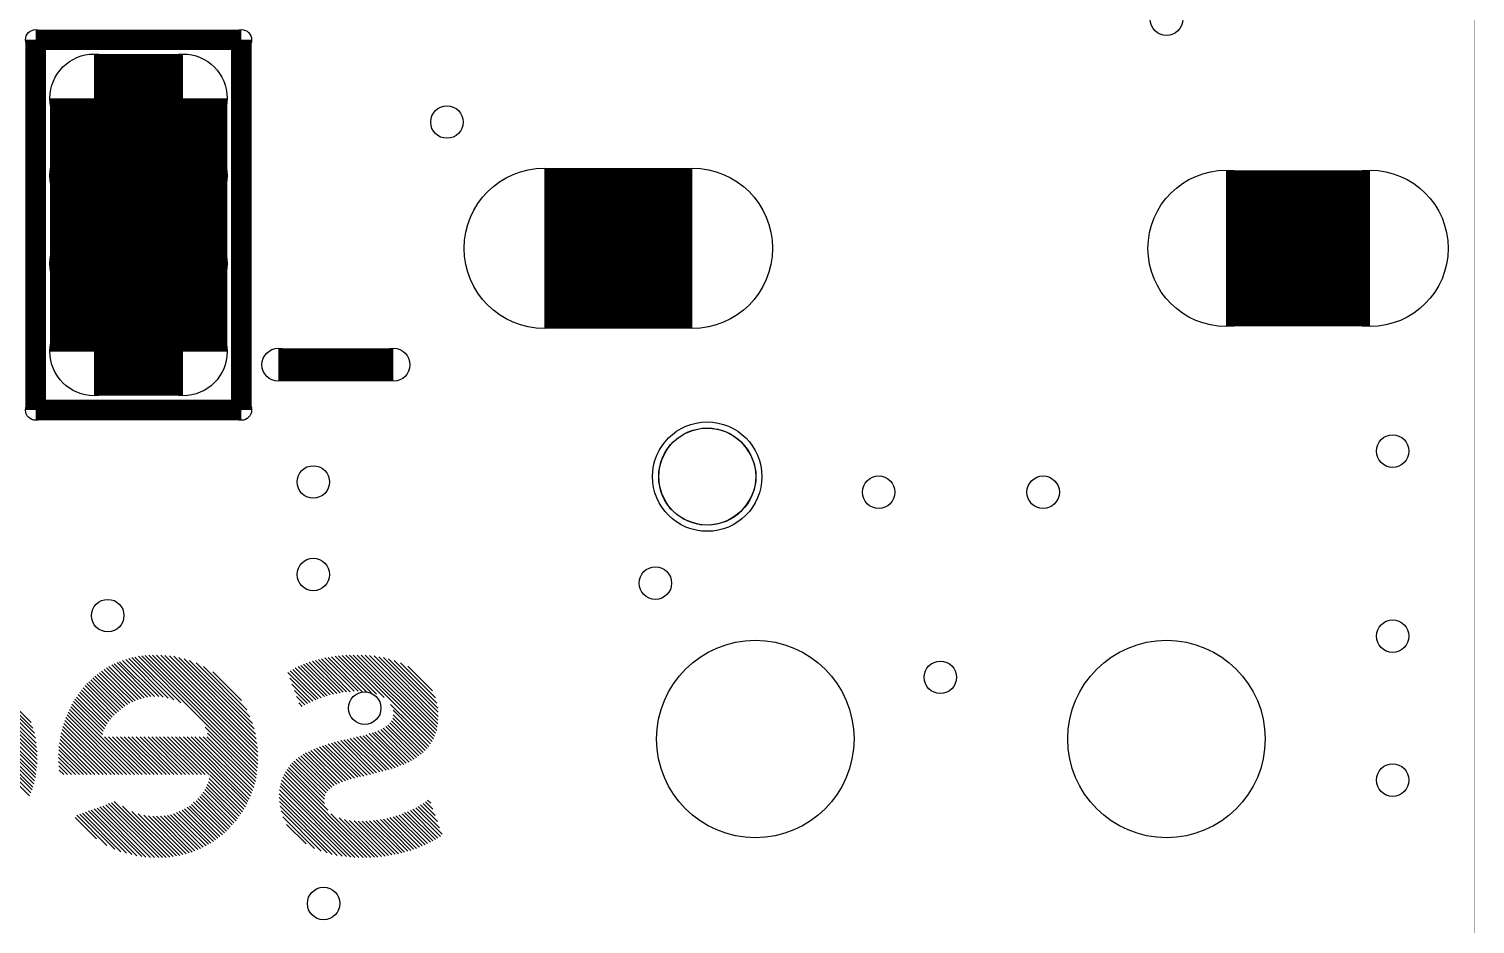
# Model space of a CAD drawing. Extents: x 0 to 26.8, y 0 to 19.7.
# Drawn here: x 17.86 to 26.8, y 10.3 to 15.83 of the extents above; entities that cross this region are included whole.
import ezdxf

# ---------------------------------------------------------------- set-up
doc = ezdxf.new("R2010")
doc.units = 0
doc.layers.get('0').update_dxf_attribs({"linetype": 'CONTINUOUS'})
for name, color, linetype in [('SEEEDSTUDIOXIAONRF52840V1_1_GBO', 7, 'CONTINUOUS'), ('SEEEDSTUDIOXIAONRF52840V1_1_GBS', 6, 'CONTINUOUS'), ('SEEEDSTUDIOXIAONRF52840V1_1_TXT', 12, 'CONTINUOUS')]:
    doc.layers.add(name, color=color, linetype=linetype)

# ---------------------------------------------------------------- blocks, each defined once
blk = doc.blocks.new('ROUND_3')
blk.add_circle((0, 0), 0.0635)
blk = doc.blocks.new('ROUND_2')
blk.add_circle((0, 0), 0)
blk = doc.blocks.new('ROUND_18')
blk.add_circle((0, 0), 0.1016)
blk = doc.blocks.new('ROUND_20')
blk.add_circle((0, 0), 0.6096)
blk = doc.blocks.new('ROUND_22')
blk.add_circle((0, 0), 0.3378)
blk = doc.blocks.new('ROUND_21')
blk.add_circle((0, 0), 0.2731)
blk = doc.blocks.new('ROUND_23')
blk.add_circle((0, 0), 0.4826)
blk = doc.blocks.new('ROUND_24')
blk.add_circle((0, 0), 0.4953)
blk = doc.blocks.new('ROUND_85')
blk.add_circle((0, 0), 0.1003)
blk = doc.blocks.new('ROUND_5')
blk.add_circle((0, 0), 0.254)
blk = doc.blocks.new('ROUND_53')
blk.add_circle((0, 0), 0.2997)

msp = doc.modelspace()

# ---------------------------------------------------------------- linework, layer by layer
at = {"layer": 'SEEEDSTUDIOXIAONRF52840V1_1_GBO'}
for points, const_width in [([(26.797, 3.1877), (26.797, 17.1577)], 0.00254), ([(19.177, 15.7607), (17.907, 15.7607)], 0.127), ([(17.907, 15.7607), (17.907, 13.4747)], 0.127), ([(19.177, 13.4747), (19.177, 15.7607)], 0.127), ([(19.4056, 13.7541), (20.1168, 13.7541)], 0.2032), ([(17.907, 13.4747), (19.177, 13.4747)], 0.127)]:
    msp.add_lwpolyline(points, dxfattribs=dict(at, const_width=const_width))
for points in [[(21.86686, 13.2969), (21.91258, 13.32738)], [(21.91258, 13.32738), (21.96338, 13.3477)], [(21.96338, 13.3477), (22.01418, 13.3604)], [(22.01418, 13.3604), (22.06752, 13.36294)], [(22.06752, 13.36294), (22.12086, 13.35532)], [(22.12086, 13.35532), (22.17166, 13.34008)], [(22.17166, 13.34008), (22.21992, 13.31214)], [(22.21992, 13.31214), (22.2631, 13.27912)], [(21.79828, 13.21816), (21.82876, 13.26134)], [(21.82876, 13.26134), (21.86686, 13.2969)], [(22.2631, 13.27912), (22.29612, 13.23848)], [(22.29612, 13.23848), (22.32406, 13.19276)], [(21.76018, 13.11656), (21.77542, 13.16736)], [(21.77542, 13.16736), (21.79828, 13.21816)], [(22.32406, 13.19276), (22.34438, 13.14196)], [(22.34438, 13.14196), (22.35454, 13.09116)], [(21.7551, 13.06322), (21.76018, 13.11656)], [(21.76018, 13.00988), (21.7551, 13.06322)], [(22.35454, 13.09116), (22.35454, 13.03528)], [(21.77542, 12.95908), (21.76018, 13.00988)], [(21.79828, 12.90828), (21.77542, 12.95908)], [(22.34438, 12.98448), (22.32406, 12.93368)], [(22.35454, 13.03528), (22.34438, 12.98448)], [(21.82876, 12.8651), (21.79828, 12.90828)], [(21.86686, 12.82954), (21.82876, 12.8651)], [(22.29612, 12.88796), (22.2631, 12.84732)], [(22.32406, 12.93368), (22.29612, 12.88796)], [(21.91258, 12.79906), (21.86686, 12.82954)], [(21.96338, 12.77874), (21.91258, 12.79906)], [(22.01418, 12.76604), (21.96338, 12.77874)], [(22.17166, 12.78636), (22.12086, 12.77112)], [(22.21992, 12.8143), (22.17166, 12.78636)], [(22.2631, 12.84732), (22.21992, 12.8143)], [(22.06752, 12.7635), (22.01418, 12.76604)], [(22.12086, 12.77112), (22.06752, 12.7635)], [(17.18056, 11.95324), (17.907, 11.22426)], [(17.90954, 11.24712), (17.20088, 11.95578)], [(17.22374, 11.95832), (17.91208, 11.26744)], [(17.91462, 11.2903), (17.24406, 11.96086)], [(17.26946, 11.96086), (17.91462, 11.3157)], [(17.91462, 11.33856), (17.29232, 11.96086)], [(17.31772, 11.96086), (17.91462, 11.36396)], [(17.91208, 11.38936), (17.34312, 11.95832)], [(17.37106, 11.95578), (17.90954, 11.4173)], [(17.90446, 11.44778), (17.399, 11.9507)], [(17.42948, 11.94562), (17.89938, 11.47826)], [(17.88922, 11.50874), (17.4625, 11.93546)], [(17.49806, 11.9253), (17.87906, 11.5443)], [(18.34388, 11.88212), (18.53946, 11.68654)], [(18.55724, 11.69162), (18.35912, 11.88974)], [(18.3769, 11.8999), (18.57756, 11.6967)], [(18.59788, 11.70178), (18.39214, 11.90752)], [(18.40992, 11.91514), (18.6182, 11.70432)], [(18.64106, 11.70432), (18.42516, 11.92022)], [(18.44294, 11.92784), (18.66646, 11.70432)], [(18.6944, 11.70178), (18.46326, 11.93292)], [(18.48104, 11.94054), (18.72488, 11.69416)], [(18.76044, 11.684), (18.50136, 11.94562)], [(18.51914, 11.94816), (18.80362, 11.66622)], [(19.27098, 11.22172), (18.542, 11.95324)], [(18.56232, 11.95578), (19.27352, 11.24458)], [(19.27606, 11.2649), (18.58264, 11.95832)], [(18.6055, 11.96086), (19.2786, 11.28776)], [(19.2786, 11.31062), (18.62836, 11.96086)], [(18.65376, 11.96086), (19.2786, 11.33602)], [(19.2786, 11.36142), (18.67916, 11.96086)], [(18.70456, 11.95832), (19.27606, 11.38682)], [(19.27352, 11.41476), (18.7325, 11.95578)], [(18.76044, 11.95324), (19.26844, 11.4427)], [(19.26336, 11.47318), (18.79092, 11.94562)], [(18.82394, 11.938), (19.25574, 11.5062)], [(19.24558, 11.53922), (18.85696, 11.92784)], [(18.8976, 11.9126), (19.23034, 11.57986)], [(19.21002, 11.62304), (18.94332, 11.88974)], [(19.69008, 11.70432), (19.50974, 11.88212)], [(19.52752, 11.88974), (19.70786, 11.7094)], [(19.72564, 11.71448), (19.5453, 11.89736)], [(19.56054, 11.90498), (19.74596, 11.71956)], [(19.76628, 11.72464), (19.57832, 11.91006)], [(19.5961, 11.91768), (19.7866, 11.72718)], [(19.80692, 11.73226), (19.61642, 11.92276)], [(19.6342, 11.92784), (19.82724, 11.7348)], [(19.8501, 11.7348), (19.65452, 11.93292)], [(19.6723, 11.938), (19.87296, 11.73734)], [(19.89836, 11.73734), (19.69262, 11.94308)], [(19.71294, 11.94562), (19.92376, 11.7348)], [(19.9517, 11.73226), (19.73326, 11.9507)], [(19.75612, 11.95324), (19.97964, 11.72972)], [(20.01266, 11.71956), (19.77644, 11.95578)], [(20.05838, 11.69924), (19.7993, 11.95832)], [(19.82216, 11.96086), (20.35556, 11.42746)], [(20.36318, 11.4427), (19.84502, 11.96086)], [(19.86788, 11.96086), (20.3708, 11.46048)], [(20.37588, 11.47826), (19.89328, 11.96086)], [(19.91614, 11.96086), (20.3835, 11.49604)], [(20.38604, 11.51636), (19.94154, 11.96086)], [(19.96948, 11.95832), (20.39112, 11.53668)], [(20.39112, 11.55954), (19.99742, 11.95578)], [(20.02536, 11.9507), (20.39366, 11.5824)], [(20.39366, 11.6078), (20.05584, 11.94562)], [(20.08632, 11.938), (20.39112, 11.6332)], [(20.3835, 11.66368), (20.12188, 11.92784)], [(20.15998, 11.9126), (20.37588, 11.6967)], [(20.3581, 11.73988), (20.2057, 11.89228)], [(18.23466, 11.79576), (18.41754, 11.61288)], [(18.43024, 11.62558), (18.24736, 11.80846)], [(18.26006, 11.82116), (18.44548, 11.63574)], [(18.45818, 11.6459), (18.27276, 11.83132)], [(18.28546, 11.84148), (18.47342, 11.65606)], [(18.48866, 11.66368), (18.3007, 11.85164)], [(18.3134, 11.8618), (18.50644, 11.6713)], [(18.52168, 11.67892), (18.32864, 11.87196)], [(19.00174, 11.85672), (19.177, 11.68146)], [(19.46402, 11.85418), (19.63674, 11.684)], [(19.61896, 11.67638), (19.47672, 11.81862)], [(19.65198, 11.69162), (19.47926, 11.86434)], [(19.4945, 11.87196), (19.66976, 11.6967)], [(18.16862, 11.71702), (18.34896, 11.53668)], [(18.35912, 11.55192), (18.17878, 11.73226)], [(18.18894, 11.74496), (18.36928, 11.56462)], [(18.37944, 11.57732), (18.1991, 11.75766)], [(18.2118, 11.7729), (18.39214, 11.59002)], [(18.40484, 11.60272), (18.22196, 11.7856)], [(19.48942, 11.78052), (19.60118, 11.66876)], [(19.58594, 11.66114), (19.50466, 11.74242)], [(19.51736, 11.70432), (19.56816, 11.65352)], [(18.11528, 11.62558), (18.5166, 11.22426)], [(18.542, 11.22426), (18.1229, 11.64082)], [(18.13052, 11.6586), (18.31848, 11.47064)], [(18.32356, 11.49096), (18.14068, 11.67384)], [(18.1483, 11.68908), (18.33118, 11.5062)], [(18.3388, 11.52144), (18.15846, 11.70178)], [(19.55292, 11.64336), (19.5326, 11.66622)], [(20.3454, 11.41222), (20.09902, 11.65606)], [(20.11426, 11.6205), (20.33524, 11.39698)], [(18.39468, 11.22426), (18.07972, 11.53922)], [(18.08734, 11.557), (18.42008, 11.22426)], [(18.44294, 11.22426), (18.09242, 11.57478)], [(18.10004, 11.59256), (18.46834, 11.22426)], [(18.4912, 11.22426), (18.10766, 11.6078)], [(20.27428, 11.33856), (20.08124, 11.52906)], [(20.09394, 11.54176), (20.28698, 11.34872)], [(20.29968, 11.35888), (20.1041, 11.55446)], [(20.11172, 11.57224), (20.31238, 11.37158)], [(20.32508, 11.38428), (20.11426, 11.59256)], [(17.8689, 11.09218), (17.50568, 11.4554)], [(17.53108, 11.4554), (17.87652, 11.10996)], [(17.88414, 11.12774), (17.55394, 11.4554)], [(17.57934, 11.4554), (17.88922, 11.14552)], [(17.90446, 11.20394), (17.58696, 11.52144)], [(17.6022, 11.4808), (17.89938, 11.18362)], [(17.8943, 11.16584), (17.6022, 11.4554)], [(18.05686, 11.44016), (18.27276, 11.22426)], [(18.29816, 11.22426), (18.0594, 11.46048)], [(18.06448, 11.4808), (18.32356, 11.22426)], [(18.34642, 11.22426), (18.06956, 11.50112)], [(18.07464, 11.5189), (18.37182, 11.22426)], [(18.33118, 11.4554), (18.56486, 11.22426)], [(18.59026, 11.22426), (18.35658, 11.4554)], [(18.38198, 11.4554), (18.61312, 11.22426)], [(18.63852, 11.22426), (18.40484, 11.4554)], [(18.43024, 11.4554), (18.66138, 11.22426)], [(18.68678, 11.22426), (18.4531, 11.4554)], [(18.4785, 11.4554), (18.71218, 11.22426)], [(18.73504, 11.22426), (18.50136, 11.4554)], [(18.52676, 11.4554), (18.76044, 11.22426)], [(18.7833, 11.22426), (18.55216, 11.4554)], [(18.57502, 11.4554), (18.8087, 11.22426)], [(18.83156, 11.22426), (18.60042, 11.4554)], [(18.62328, 11.4554), (18.85696, 11.22426)], [(18.88236, 11.22426), (18.64868, 11.4554)], [(18.67154, 11.4554), (18.90522, 11.22426)], [(18.93062, 11.22426), (18.69694, 11.4554)], [(18.7198, 11.4554), (18.95348, 11.22426)], [(18.97888, 11.22426), (18.7452, 11.4554)], [(18.7706, 11.4554), (19.2024, 11.0236)], [(19.21002, 11.04138), (18.79346, 11.4554)], [(18.81886, 11.4554), (19.21764, 11.05662)], [(19.22526, 11.07186), (18.84172, 11.4554)], [(18.86712, 11.4554), (19.23288, 11.08964)], [(19.2405, 11.10742), (18.88998, 11.4554)], [(18.91538, 11.4554), (19.24558, 11.1252)], [(19.2532, 11.14298), (18.94078, 11.4554)], [(18.95348, 11.51636), (19.26844, 11.2014)], [(18.96364, 11.4554), (19.25828, 11.1633)], [(19.26336, 11.18108), (18.96872, 11.47826)], [(19.80946, 11.43762), (20.01266, 11.23442)], [(20.03298, 11.2395), (19.82978, 11.44016)], [(19.8501, 11.44524), (20.05076, 11.24458)], [(20.07108, 11.24966), (19.87042, 11.45032)], [(19.8882, 11.4554), (20.08886, 11.25474)], [(20.10918, 11.25982), (19.90852, 11.46048)], [(19.92884, 11.46302), (20.12696, 11.2649)], [(20.14474, 11.27252), (19.94662, 11.4681)], [(19.96694, 11.47572), (20.16252, 11.28014)], [(20.1803, 11.28522), (19.98472, 11.4808)], [(20.0025, 11.48588), (20.19554, 11.29284)], [(20.21332, 11.30046), (20.02028, 11.4935)], [(20.03806, 11.50112), (20.22856, 11.31062)], [(20.2438, 11.31824), (20.0533, 11.50874)], [(20.06854, 11.5189), (20.25904, 11.3284)], [(18.0467, 11.35126), (18.17624, 11.22426)], [(18.04924, 11.39698), (18.2245, 11.22426)], [(18.20164, 11.22426), (18.04924, 11.37666)], [(18.2499, 11.22426), (18.05432, 11.41984)], [(19.558, 11.34872), (19.75104, 11.15568)], [(19.76628, 11.1633), (19.57324, 11.35634)], [(19.59102, 11.36396), (19.78406, 11.17092)], [(19.80184, 11.17854), (19.60626, 11.37158)], [(19.62404, 11.3792), (19.81962, 11.18362)], [(19.8374, 11.19124), (19.64182, 11.38682)], [(19.6596, 11.39444), (19.85518, 11.19632)], [(19.8755, 11.2014), (19.67738, 11.39952)], [(19.69516, 11.4046), (19.89582, 11.20648)], [(19.9136, 11.21156), (19.71294, 11.41222)], [(19.73326, 11.4173), (19.93392, 11.2141)], [(19.95424, 11.21918), (19.75104, 11.42238)], [(19.77136, 11.42746), (19.97456, 11.22426)], [(19.99234, 11.22934), (19.79168, 11.43254)], [(18.15338, 11.22426), (18.0467, 11.3284)], [(18.0467, 11.303), (18.12798, 11.22426)], [(18.10258, 11.22426), (18.04924, 11.2776)], [(19.69008, 11.04392), (19.4691, 11.26744)], [(19.47926, 11.28268), (19.69008, 11.07186)], [(19.69262, 11.09218), (19.48942, 11.29538)], [(19.50212, 11.30554), (19.70024, 11.10996)], [(19.7104, 11.12266), (19.51482, 11.31824)], [(19.53006, 11.3284), (19.7231, 11.13536)], [(19.7358, 11.14552), (19.5453, 11.33856)], [(18.05178, 11.24966), (18.07972, 11.22426)], [(19.17446, 10.98042), (18.9738, 11.17854)], [(18.97888, 11.19886), (19.18462, 10.99312)], [(19.19224, 11.00836), (18.98142, 11.22172)], [(19.42084, 11.16838), (19.87804, 10.71118)], [(19.90344, 10.71118), (19.42592, 11.1887)], [(19.43354, 11.20648), (19.92884, 10.71118)], [(19.9517, 10.71118), (19.44116, 11.22426)], [(19.9771, 10.71118), (19.44878, 11.2395)], [(19.45894, 11.25474), (19.7104, 11.00328)], [(19.10842, 10.89914), (18.92046, 11.0871)], [(18.93062, 11.0998), (19.12112, 10.91184)], [(19.13128, 10.92454), (18.94078, 11.11504)], [(18.95094, 11.13028), (19.14398, 10.93724)], [(19.15414, 10.94994), (18.95856, 11.14552)], [(18.96618, 11.16076), (19.1643, 10.96518)], [(19.7993, 10.7188), (19.41068, 11.10488)], [(19.41068, 11.08202), (19.76882, 10.72388)], [(19.41322, 11.12774), (19.82724, 10.71626)], [(19.85264, 10.71372), (19.41576, 11.1506)], [(18.21434, 10.99058), (18.46834, 10.73658)], [(18.50136, 10.72896), (18.23212, 10.9982)], [(18.2499, 11.00328), (18.53184, 10.72134)], [(18.56232, 10.71626), (18.26768, 11.0109)], [(18.28546, 11.01598), (18.58772, 10.71372)], [(18.61566, 10.71118), (18.30324, 11.0236)], [(18.32102, 11.02868), (18.64106, 10.71118)], [(18.66646, 10.71118), (18.3388, 11.0363)], [(18.35658, 11.04392), (18.68932, 10.71118)], [(18.71218, 10.71118), (18.37436, 11.049)], [(18.39214, 11.05662), (18.73504, 10.71372)], [(18.75536, 10.71626), (18.44294, 11.02868)], [(18.50136, 10.99566), (18.77568, 10.72134)], [(18.79346, 10.99566), (18.98904, 10.80008)], [(19.00428, 10.81024), (18.81124, 11.00328)], [(18.82648, 11.0109), (19.01698, 10.8204)], [(19.03222, 10.83056), (18.84172, 11.02106)], [(18.85696, 11.02868), (19.04492, 10.84072)], [(19.06016, 10.85088), (18.86966, 11.03884)], [(18.88236, 11.05154), (19.07286, 10.86358)], [(19.08556, 10.87374), (18.8976, 11.0617)], [(18.90776, 11.0744), (19.09826, 10.88644)], [(19.73834, 10.72896), (19.41322, 11.05662)], [(19.41576, 11.02868), (19.70786, 10.73912)], [(19.42338, 10.9982), (19.66976, 10.74928)], [(20.20316, 10.99312), (20.37588, 10.82294)], [(20.39112, 10.83056), (20.22094, 11.00074)], [(20.23618, 11.00836), (20.40636, 10.84072)], [(20.41652, 10.85596), (20.25396, 11.01852)], [(20.2692, 11.02614), (20.40128, 10.89406)], [(20.38858, 10.93216), (20.28444, 11.0363)], [(20.29968, 11.04392), (20.37334, 10.97026)], [(20.36064, 11.00836), (20.31492, 11.05408)], [(20.32762, 11.06424), (20.34794, 11.04646)], [(18.15084, 10.95756), (18.28292, 10.82548)], [(18.34642, 10.78484), (18.161, 10.9728)], [(18.17878, 10.97788), (18.39468, 10.76198)], [(18.43278, 10.74674), (18.19656, 10.9855)], [(18.796, 10.72388), (18.53946, 10.98042)], [(18.57502, 10.9728), (18.81632, 10.72896)], [(18.83664, 10.73404), (18.60296, 10.96772)], [(18.6309, 10.96518), (18.85442, 10.73912)], [(18.8722, 10.7442), (18.65376, 10.96518)], [(18.67662, 10.96518), (18.88998, 10.75182)], [(18.90776, 10.75944), (18.69948, 10.96772)], [(18.7198, 10.97026), (18.92554, 10.76706)], [(18.94078, 10.77468), (18.74012, 10.97534)], [(18.7579, 10.98042), (18.95856, 10.7823)], [(18.9738, 10.79246), (18.77568, 10.98804)], [(19.62912, 10.76706), (19.43354, 10.96264)], [(19.4564, 10.91438), (19.57832, 10.795)], [(19.73072, 10.98042), (19.99996, 10.71372)], [(20.02028, 10.71372), (19.78152, 10.95502)], [(19.81454, 10.94486), (20.04314, 10.71626)], [(20.066, 10.7188), (19.84502, 10.93978)], [(19.87296, 10.93724), (20.08632, 10.72388)], [(20.10664, 10.72642), (19.89836, 10.9347)], [(19.92376, 10.9347), (20.12696, 10.7315)], [(20.14728, 10.73404), (19.94662, 10.9347)], [(19.96948, 10.93724), (20.1676, 10.73912)], [(20.18538, 10.7442), (19.99234, 10.93978)], [(20.01266, 10.94232), (20.2057, 10.74928)], [(20.22348, 10.75436), (20.03552, 10.94486)], [(20.05584, 10.9474), (20.24126, 10.76198)], [(20.25904, 10.76706), (20.07616, 10.95248)], [(20.09394, 10.95756), (20.27682, 10.77468)], [(20.2946, 10.7823), (20.11426, 10.96264)], [(20.13204, 10.96772), (20.31238, 10.78992)], [(20.32762, 10.79754), (20.15236, 10.9728)], [(20.17014, 10.98042), (20.3454, 10.80516)], [(20.36064, 10.81278), (20.18538, 10.98804)]]:
    msp.add_lwpolyline(points, dxfattribs=at)
at = {"layer": 'SEEEDSTUDIOXIAONRF52840V1_1_GBS'}
for points, const_width in [([(26.797, 3.1877), (26.797, 17.1577)], 0.00254), ([(18.26768, 13.83538), (18.26768, 15.40002)], 0.5461), ([(18.26768, 15.40002), (18.81632, 15.40002)], 0.5461), ([(18.81632, 15.40002), (18.81632, 13.83538)], 0.5461), ([(18.26768, 14.9225), (18.81632, 14.9225)], 0.5461), ([(21.96338, 14.47292), (21.04898, 14.47292)], 0.9906), ([(26.1493, 14.47292), (25.2603, 14.47292)], 0.9652), ([(18.81632, 14.37894), (18.26768, 14.37894)], 0.5461), ([(18.81632, 13.83538), (18.26768, 13.83538)], 0.5461)]:
    msp.add_lwpolyline(points, dxfattribs=dict(at, const_width=const_width))
for points in [[(21.86686, 13.2969), (21.91258, 13.32738)], [(21.91258, 13.32738), (21.96338, 13.3477)], [(21.96338, 13.3477), (22.01418, 13.3604)], [(22.01418, 13.3604), (22.06752, 13.36294)], [(22.06752, 13.36294), (22.12086, 13.35532)], [(22.12086, 13.35532), (22.17166, 13.34008)], [(22.17166, 13.34008), (22.21992, 13.31214)], [(22.21992, 13.31214), (22.2631, 13.27912)], [(21.79828, 13.21816), (21.82876, 13.26134)], [(21.82876, 13.26134), (21.86686, 13.2969)], [(22.2631, 13.27912), (22.29612, 13.23848)], [(22.29612, 13.23848), (22.32406, 13.19276)], [(21.76018, 13.11656), (21.77542, 13.16736)], [(21.77542, 13.16736), (21.79828, 13.21816)], [(22.32406, 13.19276), (22.34438, 13.14196)], [(22.34438, 13.14196), (22.35454, 13.09116)], [(21.7551, 13.06322), (21.76018, 13.11656)], [(21.76018, 13.00988), (21.7551, 13.06322)], [(22.35454, 13.09116), (22.35454, 13.03528)], [(21.77542, 12.95908), (21.76018, 13.00988)], [(21.79828, 12.90828), (21.77542, 12.95908)], [(22.34438, 12.98448), (22.32406, 12.93368)], [(22.35454, 13.03528), (22.34438, 12.98448)], [(21.82876, 12.8651), (21.79828, 12.90828)], [(21.86686, 12.82954), (21.82876, 12.8651)], [(22.29612, 12.88796), (22.2631, 12.84732)], [(22.32406, 12.93368), (22.29612, 12.88796)], [(21.91258, 12.79906), (21.86686, 12.82954)], [(21.96338, 12.77874), (21.91258, 12.79906)], [(22.01418, 12.76604), (21.96338, 12.77874)], [(22.17166, 12.78636), (22.12086, 12.77112)], [(22.21992, 12.8143), (22.17166, 12.78636)], [(22.2631, 12.84732), (22.21992, 12.8143)], [(22.06752, 12.7635), (22.01418, 12.76604)], [(22.12086, 12.77112), (22.06752, 12.7635)]]:
    msp.add_lwpolyline(points, dxfattribs=at)

# ---------------------------------------------------------------- block references
at = {"layer": 'SEEEDSTUDIOXIAONRF52840V1_1_GBO'}
for name, p in [('ROUND_3', (17.907, 15.7607)), ('ROUND_3', (19.177, 15.7607)), ('ROUND_18', (19.4056, 13.7541)), ('ROUND_18', (20.1168, 13.7541)), ('ROUND_3', (17.907, 13.4747)), ('ROUND_3', (17.907, 13.4747)), ('ROUND_3', (19.177, 13.4747)), ('ROUND_2', (22.06752, 13.36294)), ('ROUND_2', (22.01418, 13.3604)), ('ROUND_2', (22.12086, 13.35532)), ('ROUND_2', (21.96338, 13.3477)), ('ROUND_2', (22.17166, 13.34008)), ('ROUND_2', (21.91258, 13.32738)), ('ROUND_2', (22.21992, 13.31214)), ('ROUND_2', (21.86686, 13.2969)), ('ROUND_2', (22.2631, 13.27912)), ('ROUND_2', (21.82876, 13.26134)), ('ROUND_2', (22.29612, 13.23848)), ('ROUND_2', (21.79828, 13.21816)), ('ROUND_2', (22.32406, 13.19276)), ('ROUND_2', (21.77542, 13.16736)), ('ROUND_2', (22.34438, 13.14196)), ('ROUND_2', (21.76018, 13.11656)), ('ROUND_2', (22.35454, 13.09116)), ('ROUND_2', (21.7551, 13.06322)), ('ROUND_2', (21.7551, 13.06322)), ('ROUND_2', (22.35454, 13.03528)), ('ROUND_2', (21.76018, 13.00988)), ('ROUND_2', (22.34438, 12.98448)), ('ROUND_2', (21.77542, 12.95908)), ('ROUND_2', (22.32406, 12.93368)), ('ROUND_2', (21.79828, 12.90828)), ('ROUND_2', (22.29612, 12.88796)), ('ROUND_2', (21.82876, 12.8651)), ('ROUND_2', (22.2631, 12.84732)), ('ROUND_2', (21.86686, 12.82954)), ('ROUND_2', (22.21992, 12.8143)), ('ROUND_2', (21.91258, 12.79906)), ('ROUND_2', (22.17166, 12.78636)), ('ROUND_2', (21.96338, 12.77874)), ('ROUND_2', (22.12086, 12.77112)), ('ROUND_2', (22.01418, 12.76604)), ('ROUND_2', (22.06752, 12.7635)), ('ROUND_2', (19.82216, 11.96086)), ('ROUND_2', (19.84502, 11.96086)), ('ROUND_2', (19.86788, 11.96086)), ('ROUND_2', (19.89328, 11.96086)), ('ROUND_2', (19.91614, 11.96086)), ('ROUND_2', (19.94154, 11.96086)), ('ROUND_2', (18.67916, 11.96086)), ('ROUND_2', (18.65376, 11.96086)), ('ROUND_2', (18.62836, 11.96086)), ('ROUND_2', (18.6055, 11.96086)), ('ROUND_2', (19.7993, 11.95832)), ('ROUND_2', (19.96948, 11.95832)), ('ROUND_2', (18.70456, 11.95832)), ('ROUND_2', (18.58264, 11.95832)), ('ROUND_2', (19.99742, 11.95578)), ('ROUND_2', (19.77644, 11.95578)), ('ROUND_2', (18.7325, 11.95578)), ('ROUND_2', (18.56232, 11.95578)), ('ROUND_2', (19.75612, 11.95324)), ('ROUND_2', (18.76044, 11.95324)), ('ROUND_2', (18.542, 11.95324)), ('ROUND_2', (20.02536, 11.9507)), ('ROUND_2', (19.73326, 11.9507)), ('ROUND_2', (18.51914, 11.94816)), ('ROUND_2', (20.05584, 11.94562)), ('ROUND_2', (19.71294, 11.94562)), ('ROUND_2', (18.79092, 11.94562)), ('ROUND_2', (18.50136, 11.94562)), ('ROUND_2', (19.69262, 11.94308)), ('ROUND_2', (18.48104, 11.94054)), ('ROUND_2', (20.08632, 11.938)), ('ROUND_2', (19.6723, 11.938)), ('ROUND_2', (18.82394, 11.938)), ('ROUND_2', (19.65452, 11.93292)), ('ROUND_2', (18.46326, 11.93292)), ('ROUND_2', (20.12188, 11.92784)), ('ROUND_2', (19.6342, 11.92784)), ('ROUND_2', (18.85696, 11.92784)), ('ROUND_2', (18.44294, 11.92784)), ('ROUND_2', (19.61642, 11.92276)), ('ROUND_2', (18.42516, 11.92022)), ('ROUND_2', (19.5961, 11.91768)), ('ROUND_2', (18.40992, 11.91514)), ('ROUND_2', (20.15998, 11.9126)), ('ROUND_2', (18.8976, 11.9126)), ('ROUND_2', (19.57832, 11.91006)), ('ROUND_2', (18.39214, 11.90752)), ('ROUND_2', (19.56054, 11.90498)), ('ROUND_2', (18.3769, 11.8999)), ('ROUND_2', (19.5453, 11.89736)), ('ROUND_2', (20.2057, 11.89228)), ('ROUND_2', (19.52752, 11.88974)), ('ROUND_2', (18.35912, 11.88974)), ('ROUND_2', (18.94332, 11.88974)), ('ROUND_2', (19.50974, 11.88212)), ('ROUND_2', (18.34388, 11.88212)), ('ROUND_2', (19.4945, 11.87196)), ('ROUND_2', (18.32864, 11.87196)), ('ROUND_2', (19.47926, 11.86434)), ('ROUND_2', (18.3134, 11.8618)), ('ROUND_2', (19.00174, 11.85672)), ('ROUND_2', (19.46402, 11.85418)), ('ROUND_2', (18.3007, 11.85164)), ('ROUND_2', (18.28546, 11.84148)), ('ROUND_2', (18.27276, 11.83132)), ('ROUND_2', (18.26006, 11.82116)), ('ROUND_2', (19.47672, 11.81862)), ('ROUND_2', (18.24736, 11.80846)), ('ROUND_2', (18.23466, 11.79576)), ('ROUND_2', (18.22196, 11.7856)), ('ROUND_2', (19.48942, 11.78052)), ('ROUND_2', (18.2118, 11.7729)), ('ROUND_2', (18.1991, 11.75766)), ('ROUND_2', (18.18894, 11.74496)), ('ROUND_2', (19.50466, 11.74242)), ('ROUND_2', (20.3581, 11.73988)), ('ROUND_2', (19.89836, 11.73734)), ('ROUND_2', (19.87296, 11.73734)), ('ROUND_2', (19.92376, 11.7348)), ('ROUND_2', (19.8501, 11.7348)), ('ROUND_2', (19.82724, 11.7348)), ('ROUND_2', (19.9517, 11.73226)), ('ROUND_2', (19.80692, 11.73226)), ('ROUND_2', (18.17878, 11.73226)), ('ROUND_2', (19.97964, 11.72972)), ('ROUND_2', (19.7866, 11.72718)), ('ROUND_2', (19.76628, 11.72464)), ('ROUND_2', (20.01266, 11.71956)), ('ROUND_2', (19.74596, 11.71956)), ('ROUND_2', (18.16862, 11.71702)), ('ROUND_2', (19.72564, 11.71448)), ('ROUND_2', (19.70786, 11.7094)), ('ROUND_2', (19.69008, 11.70432)), ('ROUND_2', (19.51736, 11.70432)), ('ROUND_2', (18.66646, 11.70432)), ('ROUND_2', (18.64106, 11.70432)), ('ROUND_2', (18.6182, 11.70432)), ('ROUND_2', (18.6944, 11.70178)), ('ROUND_2', (18.59788, 11.70178)), ('ROUND_2', (18.15846, 11.70178)), ('ROUND_2', (20.05838, 11.69924)), ('ROUND_2', (20.37588, 11.6967)), ('ROUND_2', (19.66976, 11.6967)), ('ROUND_2', (18.57756, 11.6967)), ('ROUND_2', (18.72488, 11.69416)), ('ROUND_2', (19.65198, 11.69162)), ('ROUND_2', (18.55724, 11.69162)), ('ROUND_2', (18.1483, 11.68908)), ('ROUND_2', (18.53946, 11.68654)), ('ROUND_2', (19.63674, 11.684)), ('ROUND_2', (18.76044, 11.684)), ('ROUND_2', (19.177, 11.68146)), ('ROUND_2', (18.52168, 11.67892)), ('ROUND_2', (19.61896, 11.67638)), ('ROUND_2', (18.14068, 11.67384)), ('ROUND_2', (18.50644, 11.6713)), ('ROUND_2', (19.60118, 11.66876)), ('ROUND_2', (19.5326, 11.66622)), ('ROUND_2', (18.80362, 11.66622)), ('ROUND_2', (20.3835, 11.66368)), ('ROUND_2', (18.48866, 11.66368)), ('ROUND_2', (19.58594, 11.66114)), ('ROUND_2', (18.13052, 11.6586)), ('ROUND_2', (20.09902, 11.65606)), ('ROUND_2', (18.47342, 11.65606)), ('ROUND_2', (19.56816, 11.65352)), ('ROUND_2', (18.45818, 11.6459)), ('ROUND_2', (19.55292, 11.64336)), ('ROUND_2', (18.1229, 11.64082)), ('ROUND_2', (18.44548, 11.63574)), ('ROUND_2', (20.39112, 11.6332)), ('ROUND_2', (18.43024, 11.62558)), ('ROUND_2', (18.11528, 11.62558)), ('ROUND_2', (19.21002, 11.62304)), ('ROUND_2', (20.11426, 11.6205)), ('ROUND_2', (18.41754, 11.61288)), ('ROUND_2', (20.39366, 11.6078)), ('ROUND_2', (18.10766, 11.6078)), ('ROUND_2', (18.40484, 11.60272)), ('ROUND_2', (20.11426, 11.59256)), ('ROUND_2', (18.10004, 11.59256)), ('ROUND_2', (18.39214, 11.59002)), ('ROUND_2', (20.39366, 11.5824)), ('ROUND_2', (19.23034, 11.57986)), ('ROUND_2', (18.37944, 11.57732)), ('ROUND_2', (18.09242, 11.57478)), ('ROUND_2', (20.11172, 11.57224)), ('ROUND_2', (18.36928, 11.56462)), ('ROUND_2', (20.39112, 11.55954)), ('ROUND_2', (18.08734, 11.557)), ('ROUND_2', (20.1041, 11.55446)), ('ROUND_2', (18.35912, 11.55192)), ('ROUND_2', (17.87906, 11.5443)), ('ROUND_2', (20.09394, 11.54176)), ('ROUND_2', (19.24558, 11.53922)), ('ROUND_2', (18.07972, 11.53922)), ('ROUND_2', (20.39112, 11.53668)), ('ROUND_2', (18.34896, 11.53668)), ('ROUND_2', (20.08124, 11.52906)), ('ROUND_2', (18.3388, 11.52144)), ('ROUND_2', (20.06854, 11.5189)), ('ROUND_2', (18.07464, 11.5189)), ('ROUND_2', (20.38604, 11.51636)), ('ROUND_2', (18.95348, 11.51636)), ('ROUND_2', (20.0533, 11.50874)), ('ROUND_2', (17.88922, 11.50874)), ('ROUND_2', (19.25574, 11.5062)), ('ROUND_2', (18.33118, 11.5062)), ('ROUND_2', (20.03806, 11.50112)), ('ROUND_2', (18.06956, 11.50112)), ('ROUND_2', (20.3835, 11.49604)), ('ROUND_2', (20.02028, 11.4935)), ('ROUND_2', (18.32356, 11.49096)), ('ROUND_2', (20.0025, 11.48588)), ('ROUND_2', (19.98472, 11.4808)), ('ROUND_2', (18.06448, 11.4808)), ('ROUND_2', (20.37588, 11.47826)), ('ROUND_2', (17.89938, 11.47826)), ('ROUND_2', (18.96872, 11.47826)), ('ROUND_2', (19.96694, 11.47572)), ('ROUND_2', (19.26336, 11.47318)), ('ROUND_2', (18.31848, 11.47064)), ('ROUND_2', (19.94662, 11.4681)), ('ROUND_2', (19.92884, 11.46302)), ('ROUND_2', (19.90852, 11.46048)), ('ROUND_2', (20.3708, 11.46048)), ('ROUND_2', (18.0594, 11.46048)), ('ROUND_2', (19.8882, 11.4554)), ('ROUND_2', (18.33118, 11.4554)), ('ROUND_2', (18.96364, 11.4554)), ('ROUND_2', (18.94078, 11.4554)), ('ROUND_2', (18.91538, 11.4554)), ('ROUND_2', (18.88998, 11.4554)), ('ROUND_2', (18.86712, 11.4554)), ('ROUND_2', (18.84172, 11.4554)), ('ROUND_2', (18.81886, 11.4554)), ('ROUND_2', (18.79346, 11.4554)), ('ROUND_2', (18.7706, 11.4554)), ('ROUND_2', (18.7452, 11.4554)), ('ROUND_2', (18.7198, 11.4554)), ('ROUND_2', (18.69694, 11.4554)), ('ROUND_2', (18.67154, 11.4554)), ('ROUND_2', (18.64868, 11.4554)), ('ROUND_2', (18.62328, 11.4554)), ('ROUND_2', (18.60042, 11.4554)), ('ROUND_2', (18.57502, 11.4554)), ('ROUND_2', (18.55216, 11.4554)), ('ROUND_2', (18.52676, 11.4554)), ('ROUND_2', (18.50136, 11.4554)), ('ROUND_2', (18.4785, 11.4554)), ('ROUND_2', (18.4531, 11.4554)), ('ROUND_2', (18.43024, 11.4554)), ('ROUND_2', (18.40484, 11.4554)), ('ROUND_2', (18.38198, 11.4554)), ('ROUND_2', (18.35658, 11.4554)), ('ROUND_2', (19.87042, 11.45032)), ('ROUND_2', (17.90446, 11.44778)), ('ROUND_2', (19.8501, 11.44524)), ('ROUND_2', (20.36318, 11.4427)), ('ROUND_2', (19.26844, 11.4427)), ('ROUND_2', (19.82978, 11.44016)), ('ROUND_2', (18.05686, 11.44016)), ('ROUND_2', (19.80946, 11.43762)), ('ROUND_2', (19.79168, 11.43254)), ('ROUND_2', (19.77136, 11.42746)), ('ROUND_2', (20.35556, 11.42746)), ('ROUND_2', (19.75104, 11.42238)), ('ROUND_2', (18.05432, 11.41984)), ('ROUND_2', (19.73326, 11.4173)), ('ROUND_2', (17.90954, 11.4173)), ('ROUND_2', (19.27352, 11.41476)), ('ROUND_2', (19.71294, 11.41222)), ('ROUND_2', (20.3454, 11.41222)), ('ROUND_2', (19.69516, 11.4046)), ('ROUND_2', (19.67738, 11.39952)), ('ROUND_2', (20.33524, 11.39698)), ('ROUND_2', (18.04924, 11.39698)), ('ROUND_2', (19.6596, 11.39444)), ('ROUND_2', (17.91208, 11.38936)), ('ROUND_2', (19.64182, 11.38682)), ('ROUND_2', (19.27606, 11.38682)), ('ROUND_2', (20.32508, 11.38428)), ('ROUND_2', (19.62404, 11.3792)), ('ROUND_2', (18.04924, 11.37666)), ('ROUND_2', (19.60626, 11.37158)), ('ROUND_2', (20.31238, 11.37158)), ('ROUND_2', (19.59102, 11.36396)), ('ROUND_2', (17.91462, 11.36396)), ('ROUND_2', (19.2786, 11.36142)), ('ROUND_2', (20.29968, 11.35888)), ('ROUND_2', (19.57324, 11.35634)), ('ROUND_2', (18.0467, 11.35126)), ('ROUND_2', (19.558, 11.34872)), ('ROUND_2', (20.28698, 11.34872)), ('ROUND_2', (19.5453, 11.33856)), ('ROUND_2', (20.27428, 11.33856)), ('ROUND_2', (17.91462, 11.33856)), ('ROUND_2', (19.2786, 11.33602)), ('ROUND_2', (19.53006, 11.3284)), ('ROUND_2', (20.25904, 11.3284)), ('ROUND_2', (18.0467, 11.3284)), ('ROUND_2', (19.51482, 11.31824)), ('ROUND_2', (20.2438, 11.31824)), ('ROUND_2', (17.91462, 11.3157)), ('ROUND_2', (20.22856, 11.31062)), ('ROUND_2', (19.2786, 11.31062)), ('ROUND_2', (19.50212, 11.30554)), ('ROUND_2', (18.0467, 11.303)), ('ROUND_2', (20.21332, 11.30046)), ('ROUND_2', (19.48942, 11.29538)), ('ROUND_2', (20.19554, 11.29284)), ('ROUND_2', (17.91462, 11.2903)), ('ROUND_2', (19.2786, 11.28776)), ('ROUND_2', (20.1803, 11.28522)), ('ROUND_2', (19.47926, 11.28268)), ('ROUND_2', (20.16252, 11.28014)), ('ROUND_2', (18.04924, 11.2776)), ('ROUND_2', (20.14474, 11.27252)), ('ROUND_2', (19.4691, 11.26744)), ('ROUND_2', (17.91208, 11.26744)), ('ROUND_2', (20.12696, 11.2649)), ('ROUND_2', (19.27606, 11.2649)), ('ROUND_2', (20.10918, 11.25982)), ('ROUND_2', (19.45894, 11.25474)), ('ROUND_2', (20.08886, 11.25474)), ('ROUND_2', (20.07108, 11.24966)), ('ROUND_2', (18.05178, 11.24966)), ('ROUND_2', (17.90954, 11.24712)), ('ROUND_2', (20.05076, 11.24458)), ('ROUND_2', (19.27352, 11.24458)), ('ROUND_2', (19.44878, 11.2395)), ('ROUND_2', (20.03298, 11.2395)), ('ROUND_2', (20.01266, 11.23442)), ('ROUND_2', (19.99234, 11.22934)), ('ROUND_2', (19.97456, 11.22426)), ('ROUND_2', (18.56486, 11.22426)), ('ROUND_2', (18.542, 11.22426)), ('ROUND_2', (18.5166, 11.22426)), ('ROUND_2', (18.4912, 11.22426)), ('ROUND_2', (18.46834, 11.22426)), ('ROUND_2', (18.44294, 11.22426)), ('ROUND_2', (18.42008, 11.22426)), ('ROUND_2', (18.39468, 11.22426)), ('ROUND_2', (18.37182, 11.22426)), ('ROUND_2', (18.34642, 11.22426)), ('ROUND_2', (18.32356, 11.22426)), ('ROUND_2', (18.29816, 11.22426)), ('ROUND_2', (18.27276, 11.22426)), ('ROUND_2', (18.2499, 11.22426)), ('ROUND_2', (18.2245, 11.22426)), ('ROUND_2', (18.20164, 11.22426)), ('ROUND_2', (18.17624, 11.22426)), ('ROUND_2', (18.15338, 11.22426)), ('ROUND_2', (18.12798, 11.22426)), ('ROUND_2', (18.10258, 11.22426)), ('ROUND_2', (18.07972, 11.22426)), ('ROUND_2', (17.907, 11.22426)), ('ROUND_2', (18.97888, 11.22426)), ('ROUND_2', (18.95348, 11.22426)), ('ROUND_2', (18.93062, 11.22426)), ('ROUND_2', (18.90522, 11.22426)), ('ROUND_2', (18.88236, 11.22426)), ('ROUND_2', (18.85696, 11.22426)), ('ROUND_2', (18.83156, 11.22426)), ('ROUND_2', (18.8087, 11.22426)), ('ROUND_2', (18.7833, 11.22426)), ('ROUND_2', (18.76044, 11.22426)), ('ROUND_2', (18.73504, 11.22426)), ('ROUND_2', (18.71218, 11.22426)), ('ROUND_2', (18.68678, 11.22426)), ('ROUND_2', (18.66138, 11.22426)), ('ROUND_2', (18.63852, 11.22426)), ('ROUND_2', (18.61312, 11.22426)), ('ROUND_2', (18.59026, 11.22426)), ('ROUND_2', (19.44116, 11.22426)), ('ROUND_2', (19.27098, 11.22172)), ('ROUND_2', (18.98142, 11.22172)), ('ROUND_2', (19.95424, 11.21918)), ('ROUND_2', (19.93392, 11.2141)), ('ROUND_2', (19.9136, 11.21156)), ('ROUND_2', (19.89582, 11.20648)), ('ROUND_2', (19.43354, 11.20648)), ('ROUND_2', (17.90446, 11.20394)), ('ROUND_2', (19.8755, 11.2014)), ('ROUND_2', (19.26844, 11.2014)), ('ROUND_2', (18.97888, 11.19886)), ('ROUND_2', (19.85518, 11.19632)), ('ROUND_2', (19.8374, 11.19124)), ('ROUND_2', (19.42592, 11.1887)), ('ROUND_2', (19.81962, 11.18362)), ('ROUND_2', (17.89938, 11.18362)), ('ROUND_2', (19.26336, 11.18108)), ('ROUND_2', (19.80184, 11.17854)), ('ROUND_2', (18.9738, 11.17854)), ('ROUND_2', (19.78406, 11.17092)), ('ROUND_2', (19.42084, 11.16838)), ('ROUND_2', (17.8943, 11.16584)), ('ROUND_2', (19.76628, 11.1633)), ('ROUND_2', (19.25828, 11.1633)), ('ROUND_2', (18.96618, 11.16076)), ('ROUND_2', (19.75104, 11.15568)), ('ROUND_2', (19.41576, 11.1506)), ('ROUND_2', (19.7358, 11.14552)), ('ROUND_2', (17.88922, 11.14552)), ('ROUND_2', (18.95856, 11.14552)), ('ROUND_2', (19.2532, 11.14298)), ('ROUND_2', (19.7231, 11.13536)), ('ROUND_2', (18.95094, 11.13028)), ('ROUND_2', (17.88414, 11.12774)), ('ROUND_2', (19.41322, 11.12774)), ('ROUND_2', (19.24558, 11.1252)), ('ROUND_2', (19.7104, 11.12266)), ('ROUND_2', (18.94078, 11.11504)), ('ROUND_2', (19.70024, 11.10996)), ('ROUND_2', (17.87652, 11.10996)), ('ROUND_2', (19.2405, 11.10742)), ('ROUND_2', (19.41068, 11.10488)), ('ROUND_2', (18.93062, 11.0998)), ('ROUND_2', (19.69262, 11.09218)), ('ROUND_2', (17.8689, 11.09218)), ('ROUND_2', (19.23288, 11.08964)), ('ROUND_2', (18.92046, 11.0871)), ('ROUND_2', (19.41068, 11.08202)), ('ROUND_2', (18.90776, 11.0744)), ('ROUND_2', (19.69008, 11.07186)), ('ROUND_2', (19.22526, 11.07186)), ('ROUND_2', (20.32762, 11.06424)), ('ROUND_2', (18.8976, 11.0617)), ('ROUND_2', (19.21764, 11.05662)), ('ROUND_2', (18.39214, 11.05662)), ('ROUND_2', (19.41322, 11.05662)), ('ROUND_2', (20.31492, 11.05408)), ('ROUND_2', (18.88236, 11.05154)), ('ROUND_2', (18.37436, 11.049)), ('ROUND_2', (20.34794, 11.04646)), ('ROUND_2', (20.29968, 11.04392)), ('ROUND_2', (19.69008, 11.04392)), ('ROUND_2', (18.35658, 11.04392)), ('ROUND_2', (19.21002, 11.04138)), ('ROUND_2', (18.86966, 11.03884)), ('ROUND_2', (20.28444, 11.0363)), ('ROUND_2', (18.3388, 11.0363)), ('ROUND_2', (18.44294, 11.02868)), ('ROUND_2', (18.85696, 11.02868)), ('ROUND_2', (19.41576, 11.02868)), ('ROUND_2', (18.32102, 11.02868)), ('ROUND_2', (20.2692, 11.02614)), ('ROUND_2', (19.2024, 11.0236)), ('ROUND_2', (18.30324, 11.0236)), ('ROUND_2', (18.84172, 11.02106)), ('ROUND_2', (20.25396, 11.01852)), ('ROUND_2', (18.28546, 11.01598)), ('ROUND_2', (18.82648, 11.0109)), ('ROUND_2', (18.26768, 11.0109)), ('ROUND_2', (20.23618, 11.00836)), ('ROUND_2', (20.36064, 11.00836)), ('ROUND_2', (19.19224, 11.00836)), ('ROUND_2', (19.7104, 11.00328)), ('ROUND_2', (18.81124, 11.00328)), ('ROUND_2', (18.2499, 11.00328)), ('ROUND_2', (20.22094, 11.00074)), ('ROUND_2', (19.42338, 10.9982)), ('ROUND_2', (18.23212, 10.9982)), ('ROUND_2', (18.50136, 10.99566)), ('ROUND_2', (18.79346, 10.99566)), ('ROUND_2', (20.20316, 10.99312)), ('ROUND_2', (19.18462, 10.99312)), ('ROUND_2', (18.21434, 10.99058)), ('ROUND_2', (20.18538, 10.98804)), ('ROUND_2', (18.77568, 10.98804)), ('ROUND_2', (18.19656, 10.9855)), ('ROUND_2', (20.17014, 10.98042)), ('ROUND_2', (19.73072, 10.98042)), ('ROUND_2', (18.53946, 10.98042)), ('ROUND_2', (18.7579, 10.98042)), ('ROUND_2', (19.17446, 10.98042)), ('ROUND_2', (18.17878, 10.97788)), ('ROUND_2', (18.74012, 10.97534)), ('ROUND_2', (20.15236, 10.9728)), ('ROUND_2', (18.57502, 10.9728)), ('ROUND_2', (18.161, 10.9728)), ('ROUND_2', (20.37334, 10.97026)), ('ROUND_2', (18.7198, 10.97026)), ('ROUND_2', (20.13204, 10.96772)), ('ROUND_2', (18.60296, 10.96772)), ('ROUND_2', (18.69948, 10.96772)), ('ROUND_2', (18.6309, 10.96518)), ('ROUND_2', (18.65376, 10.96518)), ('ROUND_2', (18.67662, 10.96518)), ('ROUND_2', (19.1643, 10.96518)), ('ROUND_2', (20.11426, 10.96264)), ('ROUND_2', (19.43354, 10.96264)), ('ROUND_2', (20.09394, 10.95756)), ('ROUND_2', (18.15084, 10.95756)), ('ROUND_2', (19.78152, 10.95502)), ('ROUND_2', (20.07616, 10.95248)), ('ROUND_2', (19.15414, 10.94994)), ('ROUND_2', (20.05584, 10.9474)), ('ROUND_2', (20.03552, 10.94486)), ('ROUND_2', (19.81454, 10.94486)), ('ROUND_2', (20.01266, 10.94232)), ('ROUND_2', (19.99234, 10.93978)), ('ROUND_2', (19.84502, 10.93978)), ('ROUND_2', (19.96948, 10.93724)), ('ROUND_2', (19.87296, 10.93724)), ('ROUND_2', (19.14398, 10.93724)), ('ROUND_2', (19.94662, 10.9347)), ('ROUND_2', (19.92376, 10.9347)), ('ROUND_2', (19.89836, 10.9347)), ('ROUND_2', (20.38858, 10.93216)), ('ROUND_2', (19.13128, 10.92454)), ('ROUND_2', (19.4564, 10.91438)), ('ROUND_2', (19.12112, 10.91184)), ('ROUND_2', (19.10842, 10.89914)), ('ROUND_2', (20.40128, 10.89406)), ('ROUND_2', (19.09826, 10.88644)), ('ROUND_2', (19.08556, 10.87374)), ('ROUND_2', (19.07286, 10.86358)), ('ROUND_2', (20.41652, 10.85596)), ('ROUND_2', (19.06016, 10.85088)), ('ROUND_2', (20.40636, 10.84072)), ('ROUND_2', (19.04492, 10.84072)), ('ROUND_2', (20.39112, 10.83056)), ('ROUND_2', (19.03222, 10.83056)), ('ROUND_2', (18.28292, 10.82548)), ('ROUND_2', (20.37588, 10.82294)), ('ROUND_2', (19.01698, 10.8204)), ('ROUND_2', (20.36064, 10.81278)), ('ROUND_2', (19.00428, 10.81024)), ('ROUND_2', (20.3454, 10.80516)), ('ROUND_2', (18.98904, 10.80008)), ('ROUND_2', (20.32762, 10.79754)), ('ROUND_2', (19.57832, 10.795)), ('ROUND_2', (18.9738, 10.79246)), ('ROUND_2', (20.31238, 10.78992)), ('ROUND_2', (18.34642, 10.78484)), ('ROUND_2', (20.2946, 10.7823)), ('ROUND_2', (18.95856, 10.7823)), ('ROUND_2', (20.27682, 10.77468)), ('ROUND_2', (18.94078, 10.77468)), ('ROUND_2', (20.25904, 10.76706)), ('ROUND_2', (18.92554, 10.76706)), ('ROUND_2', (19.62912, 10.76706)), ('ROUND_2', (20.24126, 10.76198)), ('ROUND_2', (18.39468, 10.76198)), ('ROUND_2', (18.90776, 10.75944)), ('ROUND_2', (20.22348, 10.75436)), ('ROUND_2', (18.88998, 10.75182)), ('ROUND_2', (20.2057, 10.74928)), ('ROUND_2', (19.66976, 10.74928)), ('ROUND_2', (18.43278, 10.74674)), ('ROUND_2', (20.18538, 10.7442)), ('ROUND_2', (18.8722, 10.7442)), ('ROUND_2', (20.1676, 10.73912)), ('ROUND_2', (18.85442, 10.73912)), ('ROUND_2', (19.70786, 10.73912)), ('ROUND_2', (18.46834, 10.73658)), ('ROUND_2', (20.14728, 10.73404)), ('ROUND_2', (18.83664, 10.73404)), ('ROUND_2', (20.12696, 10.7315)), ('ROUND_2', (18.81632, 10.72896)), ('ROUND_2', (19.73834, 10.72896)), ('ROUND_2', (18.50136, 10.72896)), ('ROUND_2', (20.10664, 10.72642)), ('ROUND_2', (20.08632, 10.72388)), ('ROUND_2', (18.796, 10.72388)), ('ROUND_2', (19.76882, 10.72388)), ('ROUND_2', (18.77568, 10.72134)), ('ROUND_2', (18.53184, 10.72134)), ('ROUND_2', (20.066, 10.7188)), ('ROUND_2', (19.7993, 10.7188)), ('ROUND_2', (20.04314, 10.71626)), ('ROUND_2', (18.75536, 10.71626)), ('ROUND_2', (19.82724, 10.71626)), ('ROUND_2', (18.56232, 10.71626)), ('ROUND_2', (20.02028, 10.71372)), ('ROUND_2', (19.99996, 10.71372)), ('ROUND_2', (18.73504, 10.71372)), ('ROUND_2', (19.85264, 10.71372)), ('ROUND_2', (18.58772, 10.71372)), ('ROUND_2', (19.9771, 10.71118)), ('ROUND_2', (19.87804, 10.71118)), ('ROUND_2', (19.90344, 10.71118)), ('ROUND_2', (19.92884, 10.71118)), ('ROUND_2', (19.9517, 10.71118)), ('ROUND_2', (18.71218, 10.71118)), ('ROUND_2', (18.68932, 10.71118)), ('ROUND_2', (18.66646, 10.71118)), ('ROUND_2', (18.64106, 10.71118)), ('ROUND_2', (18.61566, 10.71118))]:
    msp.add_blockref(name, p, dxfattribs=at)
at = {"layer": 'SEEEDSTUDIOXIAONRF52840V1_1_GBS'}
for name, p in [('ROUND_21', (18.26768, 15.40002)), ('ROUND_21', (18.81632, 15.40002)), ('ROUND_21', (18.81632, 15.40002)), ('ROUND_21', (18.26768, 14.9225)), ('ROUND_21', (18.81632, 14.9225)), ('ROUND_24', (21.04898, 14.47292)), ('ROUND_24', (21.96338, 14.47292)), ('ROUND_23', (25.2603, 14.47292)), ('ROUND_23', (26.1493, 14.47292)), ('ROUND_21', (18.26768, 14.37894)), ('ROUND_21', (18.81632, 14.37894)), ('ROUND_21', (18.26768, 13.83538)), ('ROUND_21', (18.81632, 13.83538)), ('ROUND_22', (22.05482, 13.06322)), ('ROUND_2', (22.06752, 13.36294)), ('ROUND_2', (22.01418, 13.3604)), ('ROUND_2', (22.12086, 13.35532)), ('ROUND_2', (21.96338, 13.3477)), ('ROUND_2', (22.17166, 13.34008)), ('ROUND_2', (21.91258, 13.32738)), ('ROUND_2', (22.21992, 13.31214)), ('ROUND_2', (21.86686, 13.2969)), ('ROUND_2', (22.2631, 13.27912)), ('ROUND_2', (21.82876, 13.26134)), ('ROUND_2', (22.29612, 13.23848)), ('ROUND_2', (21.79828, 13.21816)), ('ROUND_2', (22.32406, 13.19276)), ('ROUND_2', (21.77542, 13.16736)), ('ROUND_2', (22.34438, 13.14196)), ('ROUND_2', (21.76018, 13.11656)), ('ROUND_2', (22.35454, 13.09116)), ('ROUND_2', (21.7551, 13.06322)), ('ROUND_2', (21.7551, 13.06322)), ('ROUND_2', (22.35454, 13.03528)), ('ROUND_2', (21.76018, 13.00988)), ('ROUND_2', (22.34438, 12.98448)), ('ROUND_2', (21.77542, 12.95908)), ('ROUND_2', (22.32406, 12.93368)), ('ROUND_2', (21.79828, 12.90828)), ('ROUND_2', (22.29612, 12.88796)), ('ROUND_2', (21.82876, 12.8651)), ('ROUND_2', (22.2631, 12.84732)), ('ROUND_2', (21.86686, 12.82954)), ('ROUND_2', (22.21992, 12.8143)), ('ROUND_2', (21.91258, 12.79906)), ('ROUND_2', (22.17166, 12.78636)), ('ROUND_2', (21.96338, 12.77874)), ('ROUND_2', (22.12086, 12.77112)), ('ROUND_2', (22.01418, 12.76604)), ('ROUND_2', (22.06752, 12.7635)), ('ROUND_20', (22.352, 11.4427)), ('ROUND_20', (24.892, 11.4427))]:
    msp.add_blockref(name, p, dxfattribs=at)
at = {"layer": 'SEEEDSTUDIOXIAONRF52840V1_1_TXT'}
for name, p in [('ROUND_85', (24.892, 15.8877)), ('ROUND_85', (20.447, 15.2527)), ('ROUND_5', (21.50618, 14.47292)), ('ROUND_5', (25.7048, 14.47292)), ('ROUND_85', (18.415, 14.4653)), ('ROUND_53', (22.05482, 13.06322)), ('ROUND_85', (26.289, 13.2207)), ('ROUND_85', (19.6215, 13.0302)), ('ROUND_85', (23.114, 12.9667)), ('ROUND_85', (24.13, 12.9667)), ('ROUND_85', (19.6215, 12.4587)), ('ROUND_85', (21.73478, 12.40536)), ('ROUND_85', (18.3515, 12.2047)), ('ROUND_85', (26.289, 12.0777)), ('ROUND_85', (23.495, 11.8237)), ('ROUND_85', (19.939, 11.6332)), ('ROUND_85', (26.289, 11.1887)), ('ROUND_85', (19.685, 10.4267))]:
    msp.add_blockref(name, p, dxfattribs=at)

doc.saveas('drawing.dxf')
